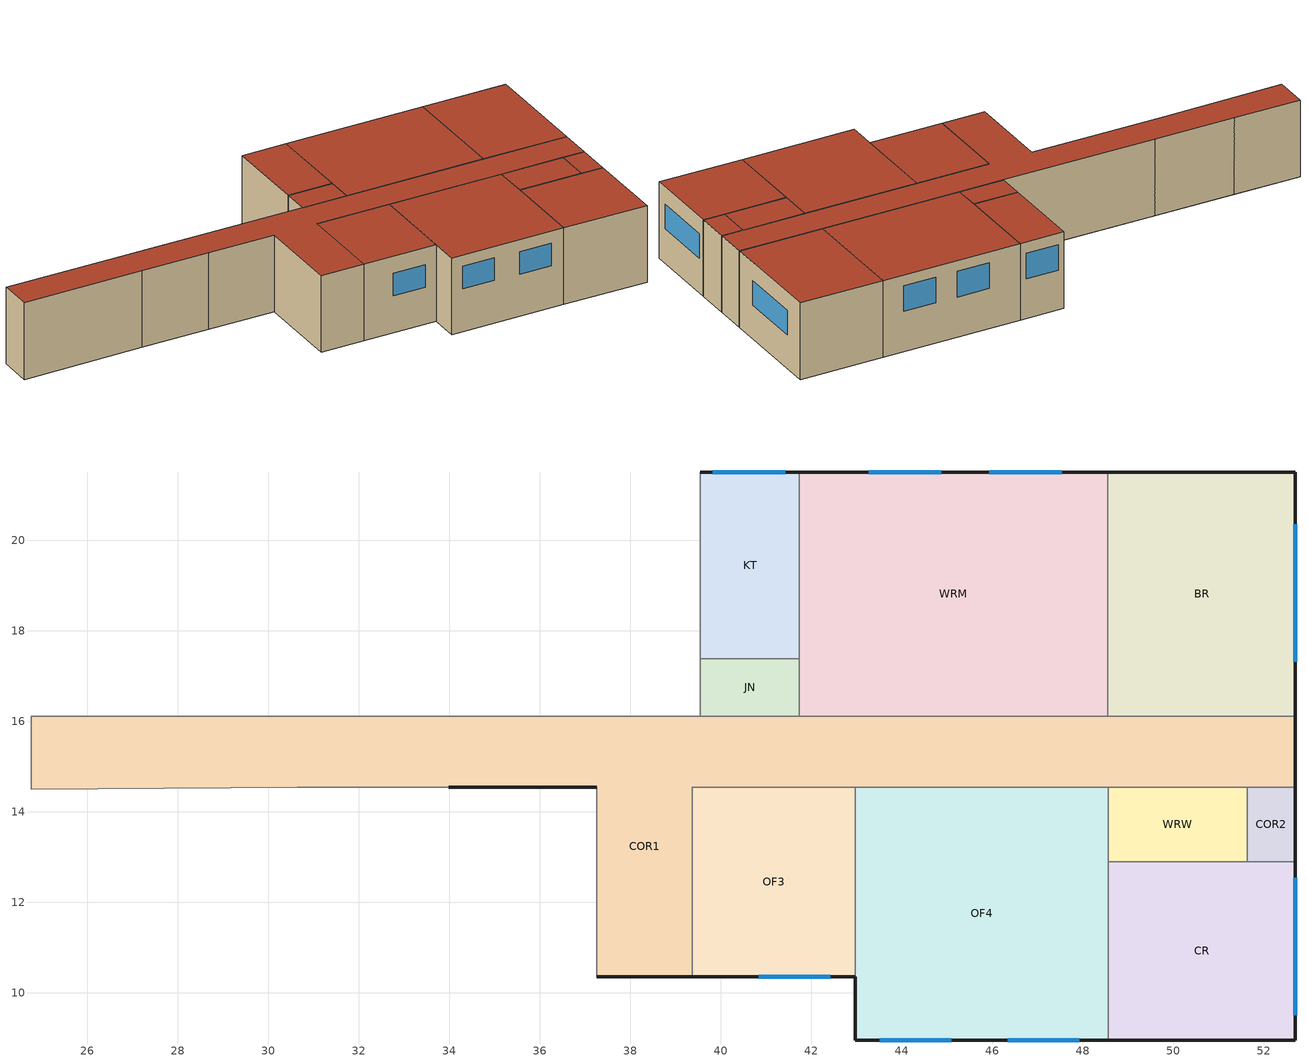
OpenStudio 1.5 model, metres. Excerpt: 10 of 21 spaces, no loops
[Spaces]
JN
 floor ground: 41.74,17.38 41.74,16.11 39.55,16.11 39.55,17.38 z0
 wall to LG: 39.55,17.38 39.55,16.11 z0:3.8
 wall to KT: 41.74,17.38 39.55,17.38 z0:3.8
 wall to WRM: 41.74,16.11 41.74,17.38 z0:3.05; 41.74,16.11 41.74,17.38 z3.05:3.8
 wall to COR1: 39.55,16.11 41.74,16.11 z0:3.8
 roof outside: 41.74,16.11 41.74,17.38 39.55,17.38 39.55,16.11 z3.8
KT
 floor ground: 41.74,21.51 41.74,17.38 39.55,17.38 39.55,21.51 z0
 wall outside: 41.74,21.51 39.55,21.51 z0:3.8
 wall to WRM: 41.74,17.38 41.74,21.51 z0:3.05; 41.74,17.38 41.74,21.51 z3.05:3.8
 wall to LG: 39.55,21.51 39.55,17.38 z0:3.8
 window: 41.42,21.51 39.82,21.51 z1.96:3.23
 roof outside: 41.74,17.38 41.74,21.51 39.55,21.51 39.55,17.38 z3.8
WRM
 floor ground: 48.56,21.51 48.56,16.11 41.74,16.11 41.74,21.51 z0
 wall outside: 48.56,21.51 41.74,21.51 z0:3.8
 wall to BR: 48.56,16.11 48.56,21.51 z0:3.8
 wall to COR1: 41.74,16.11 48.56,16.11 z0:3.8
 window: 44.88,21.51 43.28,21.51 z2:3.27; 47.53,21.51 45.93,21.51 z1.99:3.26
 roof outside: 48.56,16.11 48.56,21.51 41.74,21.51 41.74,16.11 z3.8
CR
 floor ground: 52.7,12.89 52.7,8.95 48.56,8.95 48.56,12.89 z0
 wall outside: 48.56,8.95 52.7,8.95 52.7,12.89 z0:3.8
 wall to OF4: 48.56,12.89 48.56,8.95 z0:3.8
 wall to WRW: 51.64,12.89 48.56,12.89 z0:3.05; 51.64,12.89 48.56,12.89 z3.05:3.8
 wall to COR2: 52.7,12.89 51.64,12.89 z0:3.8
 window: 52.7,9.5 52.7,12.54 z1.72:2.94
 roof outside: 52.7,8.95 52.7,12.89 48.56,12.89 48.56,8.95 z3.8
WRW
 floor ground: 51.64,14.54 51.64,12.89 48.56,12.89 48.56,14.54 z0
 wall to OF4: 48.56,14.54 48.56,12.89 z0:3.8
 wall to COR1: 51.64,14.54 48.56,14.54 z0:3.8
 wall to COR2: 51.64,12.89 51.64,14.54 z0:3.8
 roof outside: 51.64,12.89 51.64,14.54 48.56,14.54 48.56,12.89 z3.8
OF4
 floor ground: 48.56,14.54 48.56,8.95 42.98,8.95 42.98,14.54 z0
 wall outside: 42.98,10.35 42.98,8.95 48.56,8.95 z0:3.8
 wall to OF3: 42.98,14.54 42.98,10.35 z0:3.8
 wall to COR1: 48.56,14.54 42.98,14.54 z0:3.8
 window: 46.35,8.95 47.92,8.95 z2.1:3.21; 43.52,8.95 45.1,8.95 z2.12:3.24
 roof outside: 48.56,8.95 48.56,14.54 42.98,14.54 42.98,8.95 z3.8
BR
 floor ground: 52.7,21.51 52.7,16.11 48.56,16.11 48.56,21.51 z0
 wall outside: 52.7,16.11 52.7,21.51 48.56,21.51 z0:3.8
 wall to COR1: 48.56,16.11 52.7,16.11 z0:3.8
 window: 52.7,17.31 52.7,20.35 z1.67:2.89
 roof outside: 52.7,16.11 52.7,21.51 48.56,21.51 48.56,16.11 z3.8
COR1
 floor ground: 52.7,16.11 52.7,14.54 39.38,14.54 39.38,10.35 37.26,10.35 37.26,14.54 33.99,14.54 30.64,14.54 24.76,14.5 24.76,16.11 z0
 wall outside: 52.7,14.54 52.7,16.11 / 37.26,10.35 39.38,10.35 / 33.99,14.54 37.26,14.54 z0:3.8
 wall to COR2: 51.64,14.54 52.7,14.54 z0:3.8
 wall to OF3: 39.38,10.35 39.38,14.54 42.98,14.54 z0:3.8
 wall to OF2: 37.26,14.54 37.26,10.35 z0:3.8
 wall to OF1: 30.64,14.54 33.99,14.54 z0:3.8
 wall to OA: 24.76,14.5 30.64,14.54 z0:3.8
 wall to GR: 24.76,16.11 24.76,14.5 z0:3.8
 wall to LG: 39.55,16.11 31.99,16.11 z0:3.8
 wall to WS: 28.03,16.11 24.76,16.11 z0:3.8
 wall to MECH: 31.99,16.11 28.03,16.11 z0:3.8
 roof outside: 39.38,10.35 39.38,14.54 52.7,14.54 52.7,16.11 24.76,16.11 24.76,14.5 30.64,14.54 33.99,14.54 37.26,14.54 37.26,10.35 z3.8
COR2
 floor ground: 52.7,14.54 52.7,12.89 51.64,12.89 51.64,14.54 z0
 wall outside: 52.7,12.89 52.7,14.54 z0:3.8
 roof outside: 52.7,12.89 52.7,14.54 51.64,14.54 51.64,12.89 z3.8
OF3
 floor ground: 42.98,14.54 42.98,10.35 39.38,10.35 39.38,14.54 z0
 wall outside: 39.38,10.35 42.98,10.35 z0:3.8
 window: 40.85,10.35 42.42,10.35 z1.84:2.96
 roof outside: 42.98,10.35 42.98,14.54 39.38,14.54 39.38,10.35 z3.8
[Site]
Site 1: Latitude {deg}=53.53; Longitude {deg}=-114.1; Time Zone {hr}=-7; Elevation {m}=723
[Building]
Fire Hall: Building Sector Type=Other; North Axis {deg}=-90; Default Construction Set=V4-ConstructionSet; Default Schedule Set=Firehall-Schedule-Set
[ClimateZones]
Climate Zone Institution Name 1=ASHRAE; Climate Zone Document Name 1=ANSI/ASHRAE Standard 169; Climate Zone Document Year 1=2006; Climate Zone Institution Name 2=CEC; Climate Zone Document Name 2=California Climate Zone Descriptions; Climate Zone Document Year 2=1995
[SizingPeriod:DesignDay] Barometric Pressure {Pa}=92936; Wind Direction {deg}=180; Sky Clearness=0; Rain Indicator=0; Snow Indicator=0; Day of Month=21; Daylight Saving Time Indicator=0; Dry-Bulb Temperature Range Modifier Type=DefaultMultipliers
Name | Maximum Dry-Bulb Temperature {C} | Daily Dry-Bulb Temperature Range {deltaC} | Humidity Indicating Conditions at Maximum Dry-Bulb {BasedOnField A3} | Wind Speed {m/s} | Month | Day Type | Humidity Indicating Type | Solar Model Indicator | ASHRAE Taub | ASHRAE Taud
Edmonton Stony Plain Ann Hum_n 99.6% Condns DP=>MCDB | -32.4 | 0 | -37.7 | 1.9 | 1 | WinterDesignDay | Dewpoint | ASHRAEClearSky
Edmonton Stony Plain Ann Htg 99.6% Condns DB | -32.5 | 0 | -32.5 | 1.9 | 1 | WinterDesignDay | Wetbulb | ASHRAEClearSky
Edmonton Stony Plain Ann Clg .4% Condns DB=>MWB | 27.5 | 12 | 17.6 | 3.8 | 7 | SummerDesignDay | Wetbulb | ASHRAETau | 0.353 | 2.369
Edmonton Stony Plain Ann Htg Wind 99.6% Condns WS=>MCDB | -5.8 | 0 | -5.8 | 11.6 | 1 | WinterDesignDay | Wetbulb | ASHRAEClearSky
[Material:AirGap]
000_F05 Ceiling air space resistance: Thermal Resistance=0.18
[Material]
Name | Roughness | Thickness {m} | Conductivity {W/m-K} | Density {kg/m3} | Specific Heat {J/kg-K} | Thermal Absorptance | Solar Absorptance | Visible Absorptance
G01 16mm gypsum board | MediumSmooth | 0.0159 | 0.16 | 800 | 1090 | 0.9 | 0.7 | 0.7
MAT-CC05 4 HW CONCRETE | Rough | 0.1016 | 1.311 | 2240 | 836.8 | 0.9 | 0.85 | 0.85
Vintage 4 Door mtl R4 | MediumRough | 0.03169 | 0.045 | 265 | 836.8
Vintage 4 Roof mtl R37 | MediumRough | 0.2934 | 0.045 | 265 | 836.8
Vintage 4 Wall mtl R18 | MediumRough | 0.14265 | 0.045 | 265 | 836.8
[Material:NoMass] Roughness=Smooth; Thermal Absorptance=0.9
Name | Thermal Resistance {m2-K/W} | Solar Absorptance | Visible Absorptance
PersonDoorMat | 0.3 | 0.7 | 0.7
CP02 CARPET PAD | 0.1 | 0.8 | 0.8
[Construction]
V4-Window-USI3.55: V4-Fenestration
IntPartition: G01 16mm gypsum board, 000_F05 Ceiling air space resistance, G01 16mm gypsum board
PersonDoor: PersonDoorMat
ExtSlabCarpet 4in ClimateZone 1-8: MAT-CC05 4 HW CONCRETE, CP02 CARPET PAD
Vintage 4 Door R4: Vintage 4 Door mtl R4
Vintage 4 Roof R37: Vintage 4 Roof mtl R37
Vintage 4 Wall R18: Vintage 4 Wall mtl R18
[WindowMaterial:SimpleGlazingSystem]
V4-Fenestration: U-Factor {W/m2-K}=3.55; Solar Heat Gain Coefficient=0.5
[DefaultSurfaceConstructions]
Name | Floor Construction | Wall Construction | Roof Ceiling Construction
Default Surface Constructions 1 | ExtSlabCarpet 4in ClimateZone 1-8 | Vintage 4 Wall R18 | Vintage 4 Roof R37
Default Surface Constructions 2 | IntPartition | IntPartition
Default Surface Constructions 3 | ExtSlabCarpet 4in ClimateZone 1-8
[DefaultSubSurfaceConstructions]
Name | Fixed Window Construction | Operable Window Construction | Door Construction | Glass Door Construction | Overhead Door Construction | Skylight Construction
Default Sub Surface Constructions 1 | V4-Window-USI3.55 | V4-Window-USI3.55 | Vintage 4 Door R4 | V4-Window-USI3.55 | Vintage 4 Door R4 | V4-Window-USI3.55
Default Sub Surface Constructions 2 |  |  | PersonDoor
[DefaultConstructionSet]
V4-ConstructionSet: Default Exterior Surface Constructions=Default Surface Constructions 1; Default Interior Surface Constructions=Default Surface Constructions 2; Default Ground Contact Surface Constructions=Default Surface Constructions 3; Default Exterior SubSurface Constructions=Default Sub Surface Constructions 1; Default Interior SubSurface Constructions=Default Sub Surface Constructions 2
[ThermalZone] Use Ideal Air Loads=No
Name | Thermostat
Corridor | Thermostat Setpoint Dual Setpoint 1
WashRoomMen | Thermostat Setpoint Dual Setpoint 3
WashRoomWomen | Thermostat Setpoint Dual Setpoint 2
BoardRoom | Thermostat Setpoint Dual Setpoint 4
ConferenceRoom | Thermostat Setpoint Dual Setpoint 5
JanitorZone | Thermostat Setpoint Dual Setpoint 9
Kitchen | Thermostat Setpoint Dual Setpoint 10
OfficeThermalZone | Thermostat Setpoint Dual Setpoint 13
[Lights:Definition] Design Level Calculation Method=Watts/Area
Name | Watts per Space Floor Area {W/m2}
MNECB-Conf./meet-sched-C-lights_def; MNECB-Office-sched-A-lights_def | 19.4
MNECB-Corridors-sched-*-lights_def | 8.6
MNECB-Kitchen-sched-B-lights_def | 15.1
MNECB-Washroom-sched-*-lights_def | 8.7
MNECB-Storage area-sched-E-lights_def | 3.2
[BuildingStory]
Building Story 1: Nominal Z Coordinate {m}=0; Nominal Floor to Floor Height {m}=3.048
[Space] Building Story=Building Story 1
Name | Space Type | Thermal Zone
JN | Firehall-Storage area | JanitorZone
KT | Firehall-Kitchen | Kitchen
WRM | Firehall-Washroom | WashRoomMen
CR | Firehall-Conference/meeting | ConferenceRoom
WRW | Firehall-Washroom | WashRoomWomen
OF4; OF3 | Firehall-Office | OfficeThermalZone
BR | Firehall-Conference/meeting | BoardRoom
COR1; COR2 | Firehall-Corridors | Corridor
[ThermostatSetpoint:DualSetpoint] Heating Setpoint Temperature Schedule=Firehall-Heating-Setpoint; Cooling Setpoint Temperature Schedule=Firehall-Cooling-Setpoint
Thermostat Setpoint Dual Setpoint 1; Thermostat Setpoint Dual Setpoint 2; Thermostat Setpoint Dual Setpoint 3; Thermostat Setpoint Dual Setpoint 4; Thermostat Setpoint Dual Setpoint 5; Thermostat Setpoint Dual Setpoint 9; Thermostat Setpoint Dual Setpoint 10; Thermostat Setpoint Dual Setpoint 13
[DesignSpecification:OutdoorAir] Outdoor Air Flow per Floor Area {m3/s-m2}=0; Outdoor Air Flow Rate Fraction Schedule=Always On
Name | Outdoor Air Flow per Person {m3/s-person}
NECB-Conf./meet./multi-purpose-C-oa; NECB-Office-A-oa | 0.01
NECB-Corr. < 2.4m wide-*-oa; NECB-Storage area-E-oa | 0.025
NECB-Food preparation-B-oa; NECB-Washroom-*-oa | 0.03
[ElectricEquipment:Definition] Design Level Calculation Method=Watts/Area
Name | Watts per Space Floor Area {W/m2} | Fraction Lost
MNECB-Conf./meet-sched-C-elec_def | 1 | 0
MNECB-Corridors-sched-*-elec_def | 0
MNECB-Kitchen-sched-B-elec_def | 10
MNECB-Office-sched-A-elec_def | 7.5
MNECB-Washroom-sched-*-elec_def; MNECB-Storage area-sched-E-elec_def | 1
[SpaceType] Default Schedule Set=Firehall-Schedule-Set
Name | Design Specification Outdoor Air Object
Firehall-Office | NECB-Office-A-oa
Firehall-Corridors | NECB-Corr. < 2.4m wide-*-oa
Firehall-Conference/meeting | NECB-Conf./meet./multi-purpose-C-oa
Firehall-Kitchen | NECB-Food preparation-B-oa
Firehall-Storage area | NECB-Storage area-E-oa
Firehall-Washroom | NECB-Washroom-*-oa
[People] Number of People Schedule=FireHall-Occupancy
Name | People Definition | Space or SpaceType
NECB-Office-sched-A-people | Firehall-Office | Firehall-Office
NECB-Corr. < 2.4m wide-sched-*-people | Firehall-Corridor | Firehall-Corridors
Conf./meet-people | Firehall-Conference/meeting | Firehall-Conference/meeting
NECB-Food preparation-sched-B-people | Firehall-Kitchen | Firehall-Kitchen
NECB-Storage area-sched-E-people | Firehall-Unoccupied | Firehall-Storage area
NECB-Washroom-sched-*-people | Firehall-Washroom | Firehall-Washroom
[Lights] Schedule=Firehall-Lighting
Name | Lights Definition | Space or SpaceType
NECB-Office-sched-A-lights | MNECB-Office-sched-A-lights_def | Firehall-Office
NECB-Corr. < 2.4m wide-sched-*-lights | MNECB-Corridors-sched-*-lights_def | Firehall-Corridors
Conf./meet-lights | MNECB-Conf./meet-sched-C-lights_def | Firehall-Conference/meeting
NECB-Food preparation-sched-B-lights | MNECB-Kitchen-sched-B-lights_def | Firehall-Kitchen
NECB-Storage area-sched-E-lights | MNECB-Storage area-sched-E-lights_def | Firehall-Storage area
NECB-Washroom-sched-*-lights | MNECB-Washroom-sched-*-lights_def | Firehall-Washroom
[ElectricEquipment] Schedule=Firehall-Equipment
Name | Electric Equipment Definition | Space or SpaceType
NECB-Office-sched-A-elec | MNECB-Office-sched-A-elec_def | Firehall-Office
NECB-Corr. < 2.4m wide-sched-*-elec | MNECB-Corridors-sched-*-elec_def | Firehall-Corridors
Conf./meet-elec | MNECB-Conf./meet-sched-C-elec_def | Firehall-Conference/meeting
NECB-Food preparation-sched-B-elec | MNECB-Kitchen-sched-B-elec_def | Firehall-Kitchen
NECB-Storage area-sched-E-elec | MNECB-Storage area-sched-E-elec_def | Firehall-Storage area
NECB-Washroom-sched-*-elec | MNECB-Washroom-sched-*-elec_def | Firehall-Washroom
[SpaceInfiltration:DesignFlowRate] Schedule=Always On; Design Flow Rate Calculation Method=Flow/ExteriorArea; Design Flow Rate {m3/s}=0; Flow per Exterior Surface Area {m3/s-m2}=0.0008
Name | Space or SpaceType | Air Changes per Hour {1/hr} | Flow per Space Floor Area {m3/s-m2}
Space Infiltration Design Flow Rate 1 | Firehall-Office
Space Infiltration Design Flow Rate 2 | Firehall-Corridors | 0
Space Infiltration Design Flow Rate 3 | Firehall-Conference/meeting | 0
Space Infiltration Design Flow Rate 4 | Firehall-Storage area
Space Infiltration Design Flow Rate 7 | Firehall-Kitchen | 0 | 0
Space Infiltration Design Flow Rate 9 | Firehall-Washroom |  | 0
[People:Definition] Number of People Calculation Method=People; Fraction Radiant=0.3
Name | Number of People {people}
Firehall-Conference/meeting; Firehall-Office; Firehall-Kitchen | 2
Firehall-Unoccupied | 0
Firehall-Corridor | 1
Firehall-Washroom | 0.5
[DefaultScheduleSet]
Firehall-Schedule-Set: Hours of Operation Schedule=Always On; Number of People Schedule=FireHall-Occupancy; People Activity Level Schedule=ActivityLevel; Lighting Schedule=Firehall-Lighting; Electric Equipment Schedule=Firehall-Equipment; Hot Water Equipment Schedule=Firehall-Equipment; Other Equipment Schedule=Firehall-Equipment
[Schedule:Ruleset]
Name | Default Day Schedule | Summer Design Day Schedule | Winter Design Day Schedule
ActivityLevel | Schedule Day 1
FireHall-Occupancy | Schedule Day 26 | Schedule Day 127 | Schedule Day 126
Firehall-Lighting | Schedule Day 28 | Schedule Day 128 | Schedule Day 129
Firehall-Equipment | Schedule Day 30 | Schedule Day 130 | Schedule Day 131
Always On | Always On Default Schedule | Always On Summer Design Day | Always On Winter Design Day
Firehall-Heating-Setpoint | Schedule Day 32 | Schedule Day 132 | Schedule Day 133
Firehall-Cooling-Setpoint | Schedule Day 42 | Schedule Day 134 | Schedule Day 135
[Schedule:Day]
Schedule Day 1; Schedule Day 129; Schedule Day 131: 24, 0, 0
Schedule Day 25: 24, 0, 131
Schedule Day 26; Schedule Day 126; Schedule Day 127; Schedule Day 27; Schedule Day 130; Always On Default Schedule; Always On Summer Design Day; Always On Winter Design Day: 24, 0, 1
Schedule Day 28: 24, 0, 0.3
Schedule Day 128: 24, 0, 0.900184
Schedule Day 29: 24, 0, 0.900002
Schedule Day 30; Schedule Day 31: 24, 0, 0.9
Schedule Day 32; Schedule Day 41: 24, 0, 21
Schedule Day 132; Schedule Day 42; Schedule Day 134; Schedule Day 43: 24, 0, 24
Schedule Day 133: 24, 0, 21.1
Schedule Day 135: 24, 0, 32
[Schedule:Rule] Rule Order=0; Apply Sunday=Yes; Apply Monday=Yes; Apply Tuesday=Yes; Apply Wednesday=Yes; Apply Thursday=Yes; Apply Friday=Yes; Apply Saturday=Yes
Name | Schedule Ruleset | Day Schedule
Schedule Rule 1 | ActivityLevel | Schedule Day 25
Schedule Rule 2 | FireHall-Occupancy | Schedule Day 27
Schedule Rule 3 | Firehall-Lighting | Schedule Day 29
Schedule Rule 4 | Firehall-Equipment | Schedule Day 31
Schedule Rule 5 | Firehall-Heating-Setpoint | Schedule Day 41
Schedule Rule 6 | Firehall-Cooling-Setpoint | Schedule Day 43
